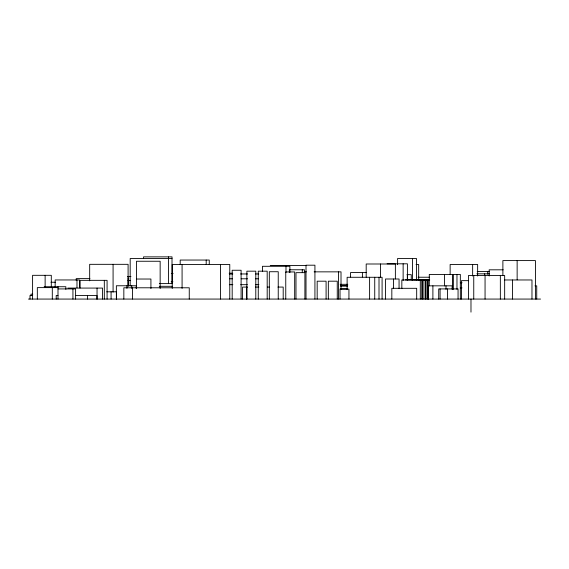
<?xml version="1.0" encoding="UTF-8"?>
<svg xmlns="http://www.w3.org/2000/svg" width="569" height="569" viewBox="0 0 569 569"><rect width="100%" height="100%" fill="white"/><g stroke="black" fill="none" stroke-linecap="round" stroke-linejoin="round"><path stroke-width="0.85" d="M172.016 258.539L130.187 258.539L130.187 285.851M387.098 263.81L407.411 263.81L407.411 280.553M416.039 264.528L418.677 264.528L418.677 280.467M270.247 265.46L306.25 265.46M503.209 269.813L489.169 269.813L489.169 276.015M477.185 271.52L489.44 271.52M304.244 271.854L306.456 271.854M314.131 271.854L341.016 271.854L341.016 289.408M366.536 272.565L350.561 272.565L350.561 276.982M229.186 273.234L232.678 273.234M171.29 273.447L173.111 273.447M476.836 273.831L489.603 273.831M229.392 273.966L232.792 273.966M240.545 273.966L247.622 273.966M255.588 273.966L258.788 273.966M406.956 274.663L411.259 274.663L411.259 279.891M127.442 276.477L130.962 276.477M418.087 277.224L429.495 277.224M89.93 278.618L76.218 278.618L76.218 280.396M229.542 278.789L232.501 278.789M241.149 278.789L247.558 278.789M255.545 278.789L258.454 278.789M136.482 279.03L150.92 279.03L150.92 288.611M413.528 279.749L429.439 279.792M405.441 279.87L429.339 279.82M429.673 279.927L401.835 279.969L401.835 288.647M504.411 279.969L531.972 279.969L531.972 299.066M427.924 280.048L429.687 280.048M127.968 280.51L130.642 280.51M468.664 280.652L461.487 280.652L461.487 299.066M171.169 281.769L172.919 281.769M50.968 282.238L55.456 282.238M460.278 282.75L462.078 282.75M159.327 283.604L172.492 283.604M340.177 284.315L347.78 284.315M229.328 284.685L232.863 284.685M240.694 284.685L247.373 284.685M255.36 284.685L258.909 284.685M340.71 285.602L347.716 285.602M534.96 285.866L536.731 285.866L536.731 299.066M340.454 286.115L347.567 286.115M159.27 286.299L172.599 286.299M44.169 286.733L65.848 286.733L65.848 289.372M247.629 287.075L242.572 287.075L242.572 299.066M255.403 287.075L258.874 287.075M267.387 287.075L269.301 287.075M277.928 287.075L283.198 287.075L283.198 299.066M57.995 287.615L37.326 287.615L37.326 299.066M460.229 287.886L462.021 287.886M67.789 288.078L102.548 288.078L102.548 299.066M340.219 288.81L347.382 288.81M57.995 288.924L75.599 288.924L75.599 299.066M106.737 291.805L116.56 291.805L116.56 299.066M32.76 294.159L30.982 294.159L30.982 295.795M32.646 295.51L29.993 295.51L29.993 299.066M57.988 295.475L56.217 295.475L56.217 299.066M75.485 295.475L96.979 295.475L96.979 299.066M28.45 299.066L540.55 299.066M535.436 299.066L535.436 260.588L502.882 260.588L502.882 275.453M517.143 260.588L517.143 279.827M512.441 279.969L512.441 299.066M504.66 299.066L504.66 275.51L468.451 275.51L468.451 299.066M500.35 275.51L500.35 299.066M487.676 271.52L487.676 274.187M485.058 275.51L485.058 299.066M484.717 273.831L484.717 275.574M477.64 276.022L477.64 264.5L450.136 264.5L450.136 274.251M473.749 275.51L473.749 299.066M472.64 264.5L472.64 276.022M470.983 299.066L470.983 312.125M460.335 299.066L460.335 274.45L429.289 274.45L429.289 285.88M458.059 299.066L458.059 288.917L438.706 288.917L438.706 299.066M456.971 274.45L456.971 289.393M453.045 274.45L453.045 289.393M452.896 274.45L452.896 289.393M452.127 289.358L452.127 285.83L428.471 285.83L428.471 299.066M447.504 288.917L447.504 299.066M446.004 285.83L446.004 289.358M444.453 274.45L444.453 285.88M440.079 288.917L440.079 299.066M432.895 285.83L432.895 299.066M428.037 279.976L428.037 299.066M427.753 279.87L427.753 299.066M425.975 279.87L425.975 299.066M425.676 279.87L425.676 299.066M423.905 279.87L423.912 299.066M422.134 279.927L422.134 299.066M422.07 279.969L422.07 299.066M420.299 279.969L420.299 299.066M416.679 299.066L416.679 288.312L391.828 288.312L391.828 299.066M416.487 280.538L416.487 258.49L397.603 258.49L397.603 264.663M412.511 258.49L412.511 280.538M407.333 274.663L407.333 279.891M403.137 263.81L403.137 280.553M399.061 288.59L399.061 278.995L385.547 278.995L385.547 299.066M395.377 278.902L395.377 263.995L366.194 263.995L366.194 277.146M393.449 278.995L393.449 288.59M382.091 299.066L382.091 277.281L347.126 277.281L347.126 289.479M380.512 263.995L380.512 277.146M379.011 277.281L379.011 299.066M374.736 277.281L374.736 299.066M369.601 277.281L369.601 299.066M362.396 272.565L362.396 276.982M348.946 299.066L348.946 289.144L340.027 289.144L340.027 299.066M338.534 271.854L338.534 299.066M337.261 299.066L337.261 281.186L328.341 281.186L328.341 299.066M326.094 299.066L326.094 281.193L317.175 281.193L317.175 299.066M314.927 299.066L314.927 265.197L306.008 265.197L306.008 299.066M304.899 299.066L304.899 272.658L295.98 272.658L295.98 299.066M304.458 272.43L304.458 269.77L289.344 269.77L289.344 272.43M302.274 269.77L302.274 272.43M294.671 299.066L294.671 271.954L285.759 271.954L285.759 299.066M289.898 272.494L289.898 266.299L262.458 266.299L262.458 271.612M285.979 266.299L285.979 272.494M278.241 299.066L278.241 271.726L269.322 271.726L269.322 299.066M267.188 299.066L267.188 271.178L258.269 271.178L258.269 299.066M255.794 299.066L255.794 271.178L246.875 271.178L246.875 299.066M246.718 287.075L246.718 299.066M241.1 299.066L241.1 270.254L232.18 270.254L232.18 299.066M229.769 299.066L229.769 264.478L172.243 264.478L172.243 288.419M220.48 264.478L220.48 299.066M209.257 264.478L209.257 260.047L180.188 260.047L180.188 264.478M206.198 260.047L206.198 264.478M189.257 299.066L189.257 287.786L123.836 287.786L123.836 299.066M182.08 264.478L182.08 288.419M172.016 283.241L172.016 256.875L143.544 256.875L143.544 258.639M168.431 256.875L168.431 283.206M160.152 288.511L160.152 261.256L136.482 261.256L136.482 288.611M136.204 288.426L136.204 285.766L116.368 285.766L116.368 299.066M132.477 287.786L132.477 299.066M131.738 285.766L131.738 288.426M128.103 277.608L128.103 286.193M128.096 286.036L128.096 264.329L89.674 264.329L89.674 280.83M126.923 285.766L126.923 288.426M113.082 264.329L113.082 292.117M111.083 291.805L111.083 299.066M107.079 299.066L107.079 280.339L80.129 280.339L80.129 287.999M104.319 280.339L104.319 299.066M97.043 288.078L97.043 299.066M87.548 295.475L87.548 299.066M79.532 287.772L79.532 279.955L55.165 279.955L55.165 286.904M76.979 279.955L76.979 287.772M72.932 288.924L72.932 299.066M57.995 286.733L57.995 299.066M52.305 287.615L52.305 299.066M51.302 286.748L51.302 275.318L32.589 275.318L32.589 299.066M45.129 275.318L45.129 286.748"/></g></svg>
